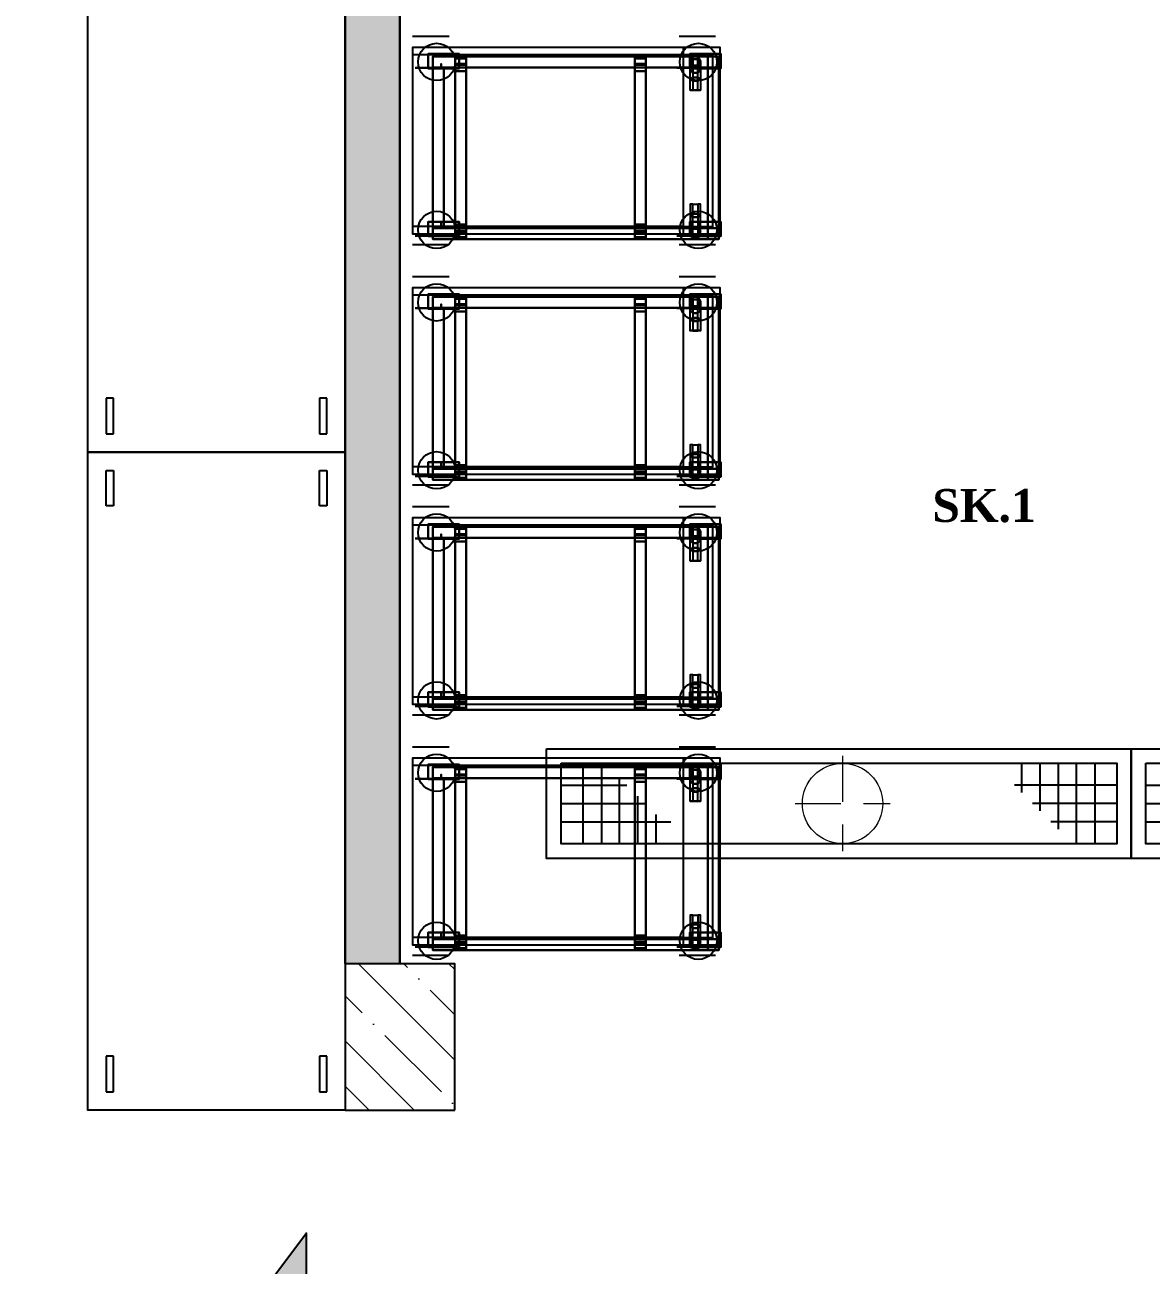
# Model space of a CAD drawing. Header units: millimetres. Extents: x 322668 to 332469, y 13187 to 20117.
# Drawn here: x 328759.9 to 329068.1, y 16097.1 to 16436.3 of the extents above; entities that cross this region are included whole.
import ezdxf
from ezdxf.enums import TextEntityAlignment as Align

# ---------------------------------------------------------------- set-up
doc = ezdxf.new("R2010")
doc.units = ezdxf.units.MM
doc.header["$LTSCALE"] = 50
doc.header["$MEASUREMENT"] = 0
doc.header["$PDMODE"] = 3
doc.header["$PDSIZE"] = -0.5
doc.linetypes.add('DASHED2', pattern=[0.375, 0.25, -0.125])
doc.linetypes.add('HIDDEN', pattern=[0.375, 0.25, -0.125])
doc.layers.get('0').update_dxf_attribs({"linetype": 'CONTINUOUS'})
doc.layers.get('DEFPOINTS').update_dxf_attribs({"linetype": 'CONTINUOUS'})
for name, color, linetype, lineweight in [('GRC-Ekipman', 4, 'CONTINUOUS', 25), ('Tarama', 252, 'CONTINUOUS', 20), ('yerizg-a', 7, 'CONTINUOUS', 15), ('yerizg-b', 7, 'CONTINUOUS', 9)]:
    doc.layers.add(name, color=color, linetype=linetype, lineweight=lineweight)
for name, color, linetype in [('Mevcut ve İlave Duvar', 7, 'CONTINUOUS'), ('MIM_BA', 3, 'CONTINUOUS'), ('MIM_DOSEME', 7, 'CONTINUOUS'), ('MIM_OLCU-DIS', 1, 'CONTINUOUS'), ('sıhhi tesisat', 162, 'CONTINUOUS'), ('Yarım Duvar', 3, 'CONTINUOUS')]:
    doc.layers.add(name, color=color, linetype=linetype)
doc.styles.add('OLCU', font='TSIMPLEX.SHX', dxfattribs={"width": 0.7})
doc.styles.add('REF', font='calibri.ttf', dxfattribs={"height": 10})
doc.styles.add('ROMANS', font='romans.shx')
doc.dimstyles.new('200-OLCU-DIŞ', dxfattribs={"dimtxt": 30, "dimasz": 10, "dimexe": 0, "dimexo": 0, "dimgap": 10, "dimtad": 1, "dimdec": 1, "dimdsep": 46, "dimtxsty": 'OLCU', "dimblk1": 'DOT', "dimblk2": 'DOT', "dimsah": 1, "dimcen": 0, "dimclrd": 7, "dimclre": 7, "dimclrt": 4, "dimadec": 0, "dimazin": 0, "dimtfac": 1, "dimtdec": 1, "dimtix": 1, "dimtmove": 2, "dimatfit": 3, "dimldrblk": 'DOT', "dimfxl": 0, "dimtolj": 1, "dimarcsym": 0})

# ---------------------------------------------------------------- blocks, each defined once
blk = doc.blocks.new('_DOT')
at = {"color": 0, "linetype": 'ByBlock'}
blk.add_line((-0.5, 0), (-1, 0), dxfattribs=at)
at = {"color": 0, "linetype": 'ByBlock', "const_width": 0.5}
blk.add_lwpolyline([(-0.25, 0, 1), (0.25, 0, 1)], format="xyb", close=True, dxfattribs=at)
blk = doc.blocks.new('*D159')
at = {"layer": 'DEFPOINTS', "color": 0}
for p in [(329577.75, 18407.96, -57.5), (327588.54, 14893), (330092.59, 14893)]:
    blk.add_point(p, dxfattribs=at)
at = {"layer": 'MIM_OLCU-DIS', "color": 7, "lineweight": -2}
for p, q in [((330052.83, 18407.96), (330092.59, 18407.96)), ((330092.59, 18397.96), (330092.59, 14903)), ((330052.59, 14893), (330092.59, 14893))]:
    blk.add_line(p, q, dxfattribs=at)
at = {"layer": 'MIM_OLCU-DIS', "color": 7, "lineweight": -2, "xscale": 10, "yscale": 10, "zscale": 10}
for p, rotation in [((330092.59, 18407.96), 90), ((330092.59, 14893), 270)]:
    blk.add_blockref('_DOT', p, dxfattribs=dict(at, rotation=rotation))
at = {"layer": 'MIM_OLCU-DIS', "color": 4, "insert": (330067.59, 16650.48), "char_height": 30, "attachment_point": 5, "rotation": 90, "style": 'OLCU'}
blk.add_mtext('\\A1;3515', dxfattribs=at)
blk = doc.blocks.new('HarekeliT.180-70')
blk.add_lwpolyline([(0, 0), (179.95, 0), (179.95, -70.39), (0, -70.39)], close=True)
at = {"color": 253, "linetype": 'HIDDEN'}
for points in [[(5, -5), (14.72, -5), (14.72, -7.01), (5, -7.01)], [(174.95, -5), (165.23, -5), (165.23, -7.01), (174.95, -7.01)], [(5, -63.38), (14.72, -63.38), (14.72, -65.39), (5, -65.39)], [(174.95, -63.38), (165.23, -63.38), (165.23, -65.39), (174.95, -65.39)]]:
    blk.add_lwpolyline(points, close=True, dxfattribs=at)
blk = doc.blocks.new('ratıonal banket a.60tabak 20gn1-1')
at = {"color": 251}
for p, q in [((-82.89, 54), (-72.89, 54)), ((-74.1, 51), (-74.1, 0)), ((-10, 54), (0, 54)), ((-82.89, -3), (-72.89, -3)), ((-10, -3), (0, -3))]:
    blk.add_line(p, q, dxfattribs=at)
for p, q in [((-74.1, 49), (0, 49)), ((-74.1, 2), (0, 2))]:
    blk.add_line(p, q)
blk.add_lwpolyline([(-84.1, 51), (-84.1, 0), (0, 0), (0, 51)], close=True)
for points, elevation in [([(-78.06, 52.17), (-76.62, 52.17), (-75.89, 50.92), (-76.62, 49.67), (-78.06, 49.67), (-78.78, 50.92)], 37.5), ([(-63.78, 52.49), (-60.78, 52.49), (-60.78, 50.49), (-63.78, 50.49)], 166), ([(-14.68, 52.49), (-11.68, 52.49), (-11.68, 50.49), (-14.68, 50.49)], 166), ([(-78.06, 4.99), (-76.62, 4.99), (-75.89, 3.74), (-76.62, 2.49), (-78.06, 2.49), (-78.78, 3.74)], 37.5)]:
    blk.add_lwpolyline(points, close=True, dxfattribs=dict(at, elevation=elevation))
blk.add_lwpolyline([(-74.1, 49), (-82.1, 49), (-82.1, 2), (-74.1, 2)])
at = {"color": 251, "extrusion": (-1, 6.58145e-08, 0), "elevation": 7.78}
for points in [[(-47.99, 50.5), (-49.49, 50.5), (-49.49, 47.5), (-47.99, 47.5)], [(-47.99, 60.5), (-49.49, 60.5), (-49.49, 57.5), (-47.99, 57.5)], [(-47.99, 70.5), (-49.49, 70.5), (-49.49, 67.5), (-47.99, 67.5)], [(-47.99, 80.5), (-49.49, 80.5), (-49.49, 77.5), (-47.99, 77.5)], [(-47.99, 90.5), (-49.49, 90.5), (-49.49, 87.5), (-47.99, 87.5)], [(-47.99, 100.5), (-49.49, 100.5), (-49.49, 97.5), (-47.99, 97.5)], [(-47.99, 110.5), (-49.49, 110.5), (-49.49, 107.5), (-47.99, 107.5)], [(-47.99, 120.5), (-49.49, 120.5), (-49.49, 117.5), (-47.99, 117.5)], [(-47.99, 130.5), (-49.49, 130.5), (-49.49, 127.5), (-47.99, 127.5)], [(-47.99, 140.5), (-49.49, 140.5), (-49.49, 137.5), (-47.99, 137.5)], [(-47.99, 150.5), (-49.49, 150.5), (-49.49, 147.5), (-47.99, 147.5)], [(-47.99, 160.5), (-49.49, 160.5), (-49.49, 157.5), (-47.99, 157.5)], [(-5.99, 50.5), (-4.49, 50.5), (-4.49, 47.5), (-5.99, 47.5)], [(-5.99, 60.5), (-4.49, 60.5), (-4.49, 57.5), (-5.99, 57.5)], [(-5.99, 70.5), (-4.49, 70.5), (-4.49, 67.5), (-5.99, 67.5)], [(-5.99, 80.5), (-4.49, 80.5), (-4.49, 77.5), (-5.99, 77.5)], [(-5.99, 90.5), (-4.49, 90.5), (-4.49, 87.5), (-5.99, 87.5)], [(-5.99, 100.5), (-4.49, 100.5), (-4.49, 97.5), (-5.99, 97.5)], [(-5.99, 110.5), (-4.49, 110.5), (-4.49, 107.5), (-5.99, 107.5)], [(-5.99, 120.5), (-4.49, 120.5), (-4.49, 117.5), (-5.99, 117.5)], [(-5.99, 130.5), (-4.49, 130.5), (-4.49, 127.5), (-5.99, 127.5)], [(-5.99, 140.5), (-4.49, 140.5), (-4.49, 137.5), (-5.99, 137.5)], [(-5.99, 150.5), (-4.49, 150.5), (-4.49, 147.5), (-5.99, 147.5)], [(-5.99, 160.5), (-4.49, 160.5), (-4.49, 157.5), (-5.99, 157.5)]]:
    blk.add_lwpolyline(points, dxfattribs=at)
at = {"color": 251, "extrusion": (6.58145e-08, 1, 0), "elevation": 11.72}
blk.add_lwpolyline([(78.06, 104.25), (78.78, 105.5), (78.06, 106.75), (76.62, 106.75), (75.89, 105.5), (76.62, 104.25)], close=True, dxfattribs=at)
at = {"color": 251}
for centre in [(-78.17, 49.92, 12.37), (-6.57, 49.92, 12.37), (-78.17, 3.99, 12.37), (-6.57, 3.99, 12.37)]:
    blk.add_circle(centre, 5.1, dxfattribs=at)
at = {"color": 251, "extrusion": (-6.58145e-08, -1, 0)}
for centre in [(-77.9, 6.04, -51.55), (-6.3, 6.04, -51.55), (-77.9, 6.04, -5.62), (-6.3, 6.04, -5.62)]:
    blk.add_circle(centre, 5.63, dxfattribs=at)
at = {"color": 251}
for points in [[(-78.06, 51.47, 101.04), (-78.06, 52.17, 97.5), (-78.78, 50.92, 97.5), (-78.78, 50.31, 100.56)], [(-78.06, 49.46, 104.04), (-78.06, 51.47, 101.04), (-78.78, 50.31, 100.56), (-78.78, 48.58, 103.16)], [(-78.78, 50.92, 97.5), (-78.78, 50.31, 100.56), (-78.06, 49.16, 100.08), (-78.06, 49.67, 97.5)], [(-76.62, 52.17, 97.5), (-76.62, 51.47, 101.04), (-78.06, 51.47, 101.04), (-78.06, 52.17, 97.5)], [(-76.62, 51.47, 101.04), (-76.62, 49.46, 104.04), (-78.06, 49.46, 104.04), (-78.06, 51.47, 101.04)], [(-75.89, 50.31, 100.56), (-75.89, 50.92, 97.5), (-76.62, 52.17, 97.5), (-76.62, 51.47, 101.04)], [(-75.89, 48.58, 103.16), (-75.89, 50.31, 100.56), (-76.62, 51.47, 101.04), (-76.62, 49.46, 104.04)], [(-76.62, 49.67, 97.5), (-76.62, 49.16, 100.08), (-75.89, 50.31, 100.56), (-75.89, 50.92, 97.5)], [(-63.78, 50.49, 166), (-63.78, 50.22, 167), (-63.78, 51.95, 168), (-63.78, 52.49, 166)], [(-63.78, 51.95, 168), (-63.78, 52.49, 166), (-60.78, 52.49, 166), (-60.78, 51.95, 168)], [(-63.78, 50.49, 169.46), (-63.78, 51.95, 168), (-60.78, 51.95, 168), (-60.78, 50.49, 169.46)], [(-63.78, 50.22, 167), (-63.78, 49.49, 167.73), (-63.78, 50.49, 169.46), (-63.78, 51.95, 168)], [(-60.78, 52.49, 166), (-60.78, 51.95, 168), (-60.78, 50.22, 167), (-60.78, 50.49, 166)], [(-60.78, 51.95, 168), (-60.78, 50.49, 169.46), (-60.78, 49.49, 167.73), (-60.78, 50.22, 167)], [(-14.68, 50.49, 166), (-14.68, 50.22, 167), (-14.68, 51.95, 168), (-14.68, 52.49, 166)], [(-14.68, 51.95, 168), (-14.68, 52.49, 166), (-11.68, 52.49, 166), (-11.68, 51.95, 168)], [(-14.68, 50.22, 167), (-14.68, 49.49, 167.73), (-14.68, 50.49, 169.46), (-14.68, 51.95, 168)], [(-14.68, 50.49, 169.46), (-14.68, 51.95, 168), (-11.68, 51.95, 168), (-11.68, 50.49, 169.46)], [(-11.68, 52.49, 166), (-11.68, 51.95, 168), (-11.68, 50.22, 167), (-11.68, 50.49, 166)], [(-11.68, 51.95, 168), (-11.68, 50.49, 169.46), (-11.68, 49.49, 167.73), (-11.68, 50.22, 167)], [(-78.78, 50.31, 100.56), (-78.78, 48.58, 103.16), (-78.06, 47.69, 102.27), (-78.06, 49.16, 100.08)], [(-78.06, 46.46, 106.05), (-78.06, 49.46, 104.04), (-78.78, 48.58, 103.16), (-78.78, 45.98, 104.89)], [(-78.78, 48.58, 103.16), (-78.78, 45.98, 104.89), (-78.06, 45.5, 103.74), (-78.06, 47.69, 102.27)], [(-78.06, 49.16, 100.08), (-78.06, 49.67, 97.5), (-76.62, 49.67, 97.5), (-76.62, 49.16, 100.08)], [(-76.62, 49.46, 104.04), (-76.62, 46.46, 106.05), (-78.06, 46.46, 106.05), (-78.06, 49.46, 104.04)], [(-78.06, 47.69, 102.27), (-78.06, 49.16, 100.08), (-76.62, 49.16, 100.08), (-76.62, 47.69, 102.27)], [(-78.06, 45.5, 103.74), (-78.06, 47.69, 102.27), (-76.62, 47.69, 102.27), (-76.62, 45.5, 103.74)], [(-76.62, 49.16, 100.08), (-76.62, 47.69, 102.27), (-75.89, 48.58, 103.16), (-75.89, 50.31, 100.56)], [(-75.89, 45.98, 104.89), (-75.89, 48.58, 103.16), (-76.62, 49.46, 104.04), (-76.62, 46.46, 106.05)], [(-76.62, 47.69, 102.27), (-76.62, 45.5, 103.74), (-75.89, 45.98, 104.89), (-75.89, 48.58, 103.16)], [(-60.78, 50.22, 167), (-60.78, 50.49, 166), (-63.78, 50.49, 166), (-63.78, 50.22, 167)], [(-63.78, 48.49, 170), (-63.78, 50.49, 169.46), (-60.78, 50.49, 169.46), (-60.78, 48.49, 170)], [(-63.78, 49.49, 167.73), (-63.78, 48.49, 168), (-63.78, 48.49, 170), (-63.78, 50.49, 169.46)], [(-60.78, 49.49, 167.73), (-60.78, 50.22, 167), (-63.78, 50.22, 167), (-63.78, 49.49, 167.73)], [(-60.78, 48.49, 168), (-60.78, 49.49, 167.73), (-63.78, 49.49, 167.73), (-63.78, 48.49, 168)], [(-60.78, 50.49, 169.46), (-60.78, 48.49, 170), (-60.78, 48.49, 168), (-60.78, 49.49, 167.73)], [(-11.68, 50.22, 167), (-11.68, 50.49, 166), (-14.68, 50.49, 166), (-14.68, 50.22, 167)], [(-14.68, 49.49, 167.73), (-14.68, 48.49, 168), (-14.68, 48.49, 170), (-14.68, 50.49, 169.46)], [(-14.68, 48.49, 170), (-14.68, 50.49, 169.46), (-11.68, 50.49, 169.46), (-11.68, 48.49, 170)], [(-11.68, 49.49, 167.73), (-11.68, 50.22, 167), (-14.68, 50.22, 167), (-14.68, 49.49, 167.73)], [(-11.68, 48.49, 168), (-11.68, 49.49, 167.73), (-14.68, 49.49, 167.73), (-14.68, 48.49, 168)], [(-11.68, 50.49, 169.46), (-11.68, 48.49, 170), (-11.68, 48.49, 168), (-11.68, 49.49, 167.73)], [(-78.06, 42.92, 106.75), (-78.06, 46.46, 106.05), (-78.78, 45.98, 104.89), (-78.78, 42.92, 105.5)], [(-78.78, 45.98, 104.89), (-78.78, 42.92, 105.5), (-78.06, 42.92, 104.25), (-78.06, 45.5, 103.74)], [(-76.62, 46.46, 106.05), (-76.62, 42.92, 106.75), (-78.06, 42.92, 106.75), (-78.06, 46.46, 106.05)], [(-78.06, 42.92, 104.25), (-78.06, 45.5, 103.74), (-76.62, 45.5, 103.74), (-76.62, 42.92, 104.25)], [(-75.89, 42.92, 105.5), (-75.89, 45.98, 104.89), (-76.62, 46.46, 106.05), (-76.62, 42.92, 106.75)], [(-76.62, 45.5, 103.74), (-76.62, 42.92, 104.25), (-75.89, 42.92, 105.5), (-75.89, 45.98, 104.89)], [(-78.78, 8.68, 104.89), (-78.78, 11.74, 105.5), (-78.06, 11.74, 104.25), (-78.06, 9.16, 103.74)], [(-78.06, 11.74, 106.75), (-78.06, 8.2, 106.05), (-78.78, 8.68, 104.89), (-78.78, 11.74, 105.5)], [(-78.06, 11.74, 104.25), (-78.06, 9.16, 103.74), (-76.62, 9.16, 103.74), (-76.62, 11.74, 104.25)], [(-76.62, 8.2, 106.05), (-76.62, 11.74, 106.75), (-78.06, 11.74, 106.75), (-78.06, 8.2, 106.05)], [(-75.89, 11.74, 105.5), (-75.89, 8.68, 104.89), (-76.62, 8.2, 106.05), (-76.62, 11.74, 106.75)], [(-76.62, 9.16, 103.74), (-76.62, 11.74, 104.25), (-75.89, 11.74, 105.5), (-75.89, 8.68, 104.89)], [(-78.78, 6.08, 103.16), (-78.78, 8.68, 104.89), (-78.06, 9.16, 103.74), (-78.06, 6.97, 102.27)], [(-78.06, 8.2, 106.05), (-78.06, 5.2, 104.04), (-78.78, 6.08, 103.16), (-78.78, 8.68, 104.89)], [(-78.78, 4.35, 100.56), (-78.78, 6.08, 103.16), (-78.06, 6.97, 102.27), (-78.06, 5.5, 100.08)], [(-78.06, 9.16, 103.74), (-78.06, 6.97, 102.27), (-76.62, 6.97, 102.27), (-76.62, 9.16, 103.74)], [(-76.62, 5.2, 104.04), (-76.62, 8.2, 106.05), (-78.06, 8.2, 106.05), (-78.06, 5.2, 104.04)], [(-78.06, 6.97, 102.27), (-78.06, 5.5, 100.08), (-76.62, 5.5, 100.08), (-76.62, 6.97, 102.27)], [(-76.62, 6.97, 102.27), (-76.62, 9.16, 103.74), (-75.89, 8.68, 104.89), (-75.89, 6.08, 103.16)], [(-75.89, 8.68, 104.89), (-75.89, 6.08, 103.16), (-76.62, 5.2, 104.04), (-76.62, 8.2, 106.05)], [(-76.62, 5.5, 100.08), (-76.62, 6.97, 102.27), (-75.89, 6.08, 103.16), (-75.89, 4.35, 100.56)], [(-78.06, 5.2, 104.04), (-78.06, 3.19, 101.04), (-78.78, 4.35, 100.56), (-78.78, 6.08, 103.16)], [(-78.78, 3.74, 97.5), (-78.78, 4.35, 100.56), (-78.06, 5.5, 100.08), (-78.06, 4.99, 97.5)], [(-78.06, 3.19, 101.04), (-78.06, 2.49, 97.5), (-78.78, 3.74, 97.5), (-78.78, 4.35, 100.56)], [(-78.06, 5.5, 100.08), (-78.06, 4.99, 97.5), (-76.62, 4.99, 97.5), (-76.62, 5.5, 100.08)], [(-76.62, 3.19, 101.04), (-76.62, 5.2, 104.04), (-78.06, 5.2, 104.04), (-78.06, 3.19, 101.04)], [(-75.89, 6.08, 103.16), (-75.89, 4.35, 100.56), (-76.62, 3.19, 101.04), (-76.62, 5.2, 104.04)], [(-76.62, 4.99, 97.5), (-76.62, 5.5, 100.08), (-75.89, 4.35, 100.56), (-75.89, 3.74, 97.5)], [(-75.89, 4.35, 100.56), (-75.89, 3.74, 97.5), (-76.62, 2.49, 97.5), (-76.62, 3.19, 101.04)], [(-60.78, 6.49, 170), (-60.78, 4.49, 169.46), (-63.78, 4.49, 169.46), (-63.78, 6.49, 170)], [(-63.78, 4.49, 169.46), (-63.78, 6.49, 170), (-63.78, 6.49, 168), (-63.78, 5.49, 167.73)], [(-63.78, 6.49, 168), (-63.78, 5.49, 167.73), (-60.78, 5.49, 167.73), (-60.78, 6.49, 168)], [(-63.78, 5.49, 167.73), (-63.78, 4.76, 167), (-60.78, 4.76, 167), (-60.78, 5.49, 167.73)], [(-63.78, 3.02, 168), (-63.78, 4.49, 169.46), (-63.78, 5.49, 167.73), (-63.78, 4.76, 167)], [(-63.78, 2.49, 166), (-63.78, 3.02, 168), (-63.78, 4.76, 167), (-63.78, 4.49, 166)], [(-63.78, 4.76, 167), (-63.78, 4.49, 166), (-60.78, 4.49, 166), (-60.78, 4.76, 167)], [(-60.78, 4.49, 169.46), (-60.78, 3.02, 168), (-63.78, 3.02, 168), (-63.78, 4.49, 169.46)], [(-60.78, 5.49, 167.73), (-60.78, 6.49, 168), (-60.78, 6.49, 170), (-60.78, 4.49, 169.46)], [(-60.78, 4.76, 167), (-60.78, 5.49, 167.73), (-60.78, 4.49, 169.46), (-60.78, 3.02, 168)], [(-60.78, 4.49, 166), (-60.78, 4.76, 167), (-60.78, 3.02, 168), (-60.78, 2.49, 166)], [(-14.68, 4.49, 169.46), (-14.68, 6.49, 170), (-14.68, 6.49, 168), (-14.68, 5.49, 167.73)], [(-11.68, 6.49, 170), (-11.68, 4.49, 169.46), (-14.68, 4.49, 169.46), (-14.68, 6.49, 170)], [(-14.68, 6.49, 168), (-14.68, 5.49, 167.73), (-11.68, 5.49, 167.73), (-11.68, 6.49, 168)], [(-14.68, 5.49, 167.73), (-14.68, 4.76, 167), (-11.68, 4.76, 167), (-11.68, 5.49, 167.73)], [(-14.68, 2.49, 166), (-14.68, 3.02, 168), (-14.68, 4.76, 167), (-14.68, 4.49, 166)], [(-11.68, 4.49, 169.46), (-11.68, 3.02, 168), (-14.68, 3.02, 168), (-14.68, 4.49, 169.46)], [(-11.68, 5.49, 167.73), (-11.68, 6.49, 168), (-11.68, 6.49, 170), (-11.68, 4.49, 169.46)], [(-11.68, 4.76, 167), (-11.68, 5.49, 167.73), (-11.68, 4.49, 169.46), (-11.68, 3.02, 168)], [(-11.68, 4.49, 166), (-11.68, 4.76, 167), (-11.68, 3.02, 168), (-11.68, 2.49, 166)], [(-76.62, 2.49, 97.5), (-76.62, 3.19, 101.04), (-78.06, 3.19, 101.04), (-78.06, 2.49, 97.5)], [(-11.68, 3.02, 168), (-11.68, 2.49, 166), (-14.68, 2.49, 166), (-14.68, 3.02, 168)]]:
    blk.add_3dface(points, dxfattribs=at)
for points in [[(-80.78, 49.49, 16.5), (-8.53, 49.49, 16.5), (-8.53, 5.49, 16.5), (-80.78, 5.49, 16.5)], [(-14.68, 3.02, 168), (-14.68, 4.49, 169.46), (-14.68, 5.49, 167.73), (-14.68, 4.76, 167)], [(-14.68, 4.76, 167), (-14.68, 4.49, 166), (-11.68, 4.49, 166), (-11.68, 4.76, 167)], [(-60.78, 3.02, 168), (-60.78, 2.49, 166), (-63.78, 2.49, 166), (-63.78, 3.02, 168)]]:
    blk.add_3dface(points)
mesh = blk.add_polymesh((6, 3), dxfattribs=at)
for k, corner in enumerate([(-75.82, 51.68, 4.3), (-75.82, 51.68, 4.3), (-75.82, 51.68, 4.3), (-84.32, 51.68, 12.3), (-75.82, 51.68, 12.3), (-75.82, 51.68, 12.3), (-84.32, 47.68, 12.3), (-75.82, 47.68, 12.3), (-75.82, 51.68, 12.3), (-75.82, 47.68, 4.3), (-75.82, 47.68, 4.3), (-75.82, 51.68, 4.3), (-75.82, 47.68, 4.3), (-75.82, 47.68, 4.3), (-75.82, 51.68, 4.3), (-84.32, 47.68, 12.3), (-84.32, 47.68, 12.3), (-84.32, 51.68, 12.3)]):
    mesh.set_mesh_vertex(divmod(k, 3), corner)
mesh = blk.add_polymesh((6, 3), dxfattribs=at)
for k, corner in enumerate([(-83.78, 49.49, 34.5), (-83.78, 49.49, 19.5), (-83.78, 49.49, 19.5), (-83.78, 52.49, 34.5), (-83.78, 52.49, 19.5), (-83.78, 52.49, 19.5), (-80.78, 52.49, 34.5), (-80.78, 52.49, 19.5), (-83.78, 52.49, 19.5), (-80.78, 49.49, 34.5), (-80.78, 49.49, 19.5), (-83.78, 49.49, 19.5), (-80.78, 49.49, 34.5), (-80.78, 49.49, 34.5), (-83.78, 49.49, 34.5), (-80.78, 52.49, 34.5), (-80.78, 52.49, 34.5), (-83.78, 52.49, 34.5)]):
    mesh.set_mesh_vertex(divmod(k, 3), corner)
mesh = blk.add_polymesh((6, 3))
for k, corner in enumerate([(-83.78, 49.49, 37.5), (-83.78, 49.49, 34.5), (-83.78, 49.49, 34.5), (-83.78, 52.49, 37.5), (-83.78, 52.49, 34.5), (-83.78, 52.49, 34.5), (-5.53, 52.49, 37.5), (-5.53, 52.49, 34.5), (-83.78, 52.49, 34.5), (-5.53, 49.49, 37.5), (-5.53, 49.49, 34.5), (-83.78, 49.49, 34.5), (-5.53, 49.49, 37.5), (-5.53, 49.49, 37.5), (-83.78, 49.49, 37.5), (-5.53, 52.49, 37.5), (-5.53, 52.49, 37.5), (-83.78, 52.49, 37.5)]):
    mesh.set_mesh_vertex(divmod(k, 3), corner)
mesh = blk.add_polymesh((6, 3))
for k, corner in enumerate([(-83.78, 49.49, 19.5), (-83.78, 49.49, 16.5), (-83.78, 49.49, 16.5), (-83.78, 52.49, 19.5), (-83.78, 52.49, 16.5), (-83.78, 52.49, 16.5), (-5.53, 52.49, 19.5), (-5.53, 52.49, 16.5), (-83.78, 52.49, 16.5), (-5.53, 49.49, 19.5), (-5.53, 49.49, 16.5), (-83.78, 49.49, 16.5), (-5.53, 49.49, 19.5), (-5.53, 49.49, 19.5), (-83.78, 49.49, 19.5), (-5.53, 52.49, 19.5), (-5.53, 52.49, 19.5), (-83.78, 52.49, 19.5)]):
    mesh.set_mesh_vertex(divmod(k, 3), corner)
mesh = blk.add_polymesh((6, 3), dxfattribs=at)
for k, corner in enumerate([(-63.78, 50.49, 166), (-63.78, 50.49, 37.5), (-63.78, 50.49, 37.5), (-63.78, 52.49, 166), (-63.78, 52.49, 37.5), (-63.78, 52.49, 37.5), (-60.78, 52.49, 166), (-60.78, 52.49, 37.5), (-63.78, 52.49, 37.5), (-60.78, 50.49, 166), (-60.78, 50.49, 37.5), (-63.78, 50.49, 37.5), (-60.78, 50.49, 166), (-60.78, 50.49, 166), (-63.78, 50.49, 166), (-60.78, 52.49, 166), (-60.78, 52.49, 166), (-63.78, 52.49, 166)]):
    mesh.set_mesh_vertex(divmod(k, 3), corner)
mesh = blk.add_polymesh((6, 3), dxfattribs=at)
for k, corner in enumerate([(-14.68, 50.49, 166), (-14.68, 50.49, 37.5), (-14.68, 50.49, 37.5), (-14.68, 52.49, 166), (-14.68, 52.49, 37.5), (-14.68, 52.49, 37.5), (-11.68, 52.49, 166), (-11.68, 52.49, 37.5), (-14.68, 52.49, 37.5), (-11.68, 50.49, 166), (-11.68, 50.49, 37.5), (-14.68, 50.49, 37.5), (-11.68, 50.49, 166), (-11.68, 50.49, 166), (-14.68, 50.49, 166), (-11.68, 52.49, 166), (-11.68, 52.49, 166), (-14.68, 52.49, 166)]):
    mesh.set_mesh_vertex(divmod(k, 3), corner)
mesh = blk.add_polymesh((6, 3), dxfattribs=at)
for k, corner in enumerate([(-4.21, 51.68, 4.3), (-4.21, 51.68, 4.3), (-4.21, 51.68, 4.3), (-12.71, 51.68, 12.3), (-4.21, 51.68, 12.3), (-4.21, 51.68, 12.3), (-12.71, 47.68, 12.3), (-4.21, 47.68, 12.3), (-4.21, 51.68, 12.3), (-4.21, 47.68, 4.3), (-4.21, 47.68, 4.3), (-4.21, 51.68, 4.3), (-4.21, 47.68, 4.3), (-4.21, 47.68, 4.3), (-4.21, 51.68, 4.3), (-12.71, 47.68, 12.3), (-12.71, 47.68, 12.3), (-12.71, 51.68, 12.3)]):
    mesh.set_mesh_vertex(divmod(k, 3), corner)
mesh = blk.add_polymesh((6, 3))
for k, corner in enumerate([(-83.78, 5.49, 19.5), (-83.78, 5.49, 16.5), (-83.78, 5.49, 16.5), (-83.78, 49.49, 19.5), (-83.78, 49.49, 16.5), (-83.78, 49.49, 16.5), (-80.78, 49.49, 19.5), (-80.78, 49.49, 16.5), (-83.78, 49.49, 16.5), (-80.78, 5.49, 19.5), (-80.78, 5.49, 16.5), (-83.78, 5.49, 16.5), (-80.78, 5.49, 19.5), (-80.78, 5.49, 19.5), (-83.78, 5.49, 19.5), (-80.78, 49.49, 19.5), (-80.78, 49.49, 19.5), (-83.78, 49.49, 19.5)]):
    mesh.set_mesh_vertex(divmod(k, 3), corner)
mesh = blk.add_polymesh((6, 3), dxfattribs=at)
for k, corner in enumerate([(-63.78, 6.49, 170), (-63.78, 6.49, 168), (-63.78, 6.49, 168), (-63.78, 48.49, 170), (-63.78, 48.49, 168), (-63.78, 48.49, 168), (-60.78, 48.49, 170), (-60.78, 48.49, 168), (-63.78, 48.49, 168), (-60.78, 6.49, 170), (-60.78, 6.49, 168), (-63.78, 6.49, 168), (-60.78, 6.49, 170), (-60.78, 6.49, 170), (-63.78, 6.49, 170), (-60.78, 48.49, 170), (-60.78, 48.49, 170), (-63.78, 48.49, 170)]):
    mesh.set_mesh_vertex(divmod(k, 3), corner)
mesh = blk.add_polymesh((6, 3), dxfattribs=at)
for k, corner in enumerate([(-14.68, 6.49, 170), (-14.68, 6.49, 168), (-14.68, 6.49, 168), (-14.68, 48.49, 170), (-14.68, 48.49, 168), (-14.68, 48.49, 168), (-11.68, 48.49, 170), (-11.68, 48.49, 168), (-14.68, 48.49, 168), (-11.68, 6.49, 170), (-11.68, 6.49, 168), (-14.68, 6.49, 168), (-11.68, 6.49, 170), (-11.68, 6.49, 170), (-14.68, 6.49, 170), (-11.68, 48.49, 170), (-11.68, 48.49, 170), (-14.68, 48.49, 170)]):
    mesh.set_mesh_vertex(divmod(k, 3), corner)
mesh = blk.add_polymesh((6, 3))
for k, corner in enumerate([(-8.53, 5.49, 19.5), (-8.53, 5.49, 16.5), (-8.53, 5.49, 16.5), (-8.53, 49.49, 19.5), (-8.53, 49.49, 16.5), (-8.53, 49.49, 16.5), (-5.53, 49.49, 19.5), (-5.53, 49.49, 16.5), (-8.53, 49.49, 16.5), (-5.53, 5.49, 19.5), (-5.53, 5.49, 16.5), (-8.53, 5.49, 16.5), (-5.53, 5.49, 19.5), (-5.53, 5.49, 19.5), (-8.53, 5.49, 19.5), (-5.53, 49.49, 19.5), (-5.53, 49.49, 19.5), (-8.53, 49.49, 19.5)]):
    mesh.set_mesh_vertex(divmod(k, 3), corner)
mesh = blk.add_polymesh((6, 3), dxfattribs=at)
for k, corner in enumerate([(-75.82, 5.76, 4.3), (-75.82, 5.76, 4.3), (-75.82, 5.76, 4.3), (-84.32, 5.76, 12.3), (-75.82, 5.76, 12.3), (-75.82, 5.76, 12.3), (-84.32, 1.76, 12.3), (-75.82, 1.76, 12.3), (-75.82, 5.76, 12.3), (-75.82, 1.76, 4.3), (-75.82, 1.76, 4.3), (-75.82, 5.76, 4.3), (-75.82, 1.76, 4.3), (-75.82, 1.76, 4.3), (-75.82, 5.76, 4.3), (-84.32, 1.76, 12.3), (-84.32, 1.76, 12.3), (-84.32, 5.76, 12.3)]):
    mesh.set_mesh_vertex(divmod(k, 3), corner)
mesh = blk.add_polymesh((6, 3), dxfattribs=at)
for k, corner in enumerate([(-83.78, 2.49, 34.5), (-83.78, 2.49, 19.5), (-83.78, 2.49, 19.5), (-83.78, 5.49, 34.5), (-83.78, 5.49, 19.5), (-83.78, 5.49, 19.5), (-80.78, 5.49, 34.5), (-80.78, 5.49, 19.5), (-83.78, 5.49, 19.5), (-80.78, 2.49, 34.5), (-80.78, 2.49, 19.5), (-83.78, 2.49, 19.5), (-80.78, 2.49, 34.5), (-80.78, 2.49, 34.5), (-83.78, 2.49, 34.5), (-80.78, 5.49, 34.5), (-80.78, 5.49, 34.5), (-83.78, 5.49, 34.5)]):
    mesh.set_mesh_vertex(divmod(k, 3), corner)
mesh = blk.add_polymesh((6, 3))
for k, corner in enumerate([(-83.78, 2.49, 37.5), (-83.78, 2.49, 34.5), (-83.78, 2.49, 34.5), (-83.78, 5.49, 37.5), (-83.78, 5.49, 34.5), (-83.78, 5.49, 34.5), (-5.53, 5.49, 37.5), (-5.53, 5.49, 34.5), (-83.78, 5.49, 34.5), (-5.53, 2.49, 37.5), (-5.53, 2.49, 34.5), (-83.78, 2.49, 34.5), (-5.53, 2.49, 37.5), (-5.53, 2.49, 37.5), (-83.78, 2.49, 37.5), (-5.53, 5.49, 37.5), (-5.53, 5.49, 37.5), (-83.78, 5.49, 37.5)]):
    mesh.set_mesh_vertex(divmod(k, 3), corner)
mesh = blk.add_polymesh((6, 3))
for k, corner in enumerate([(-83.78, 2.49, 19.5), (-83.78, 2.49, 16.5), (-83.78, 2.49, 16.5), (-83.78, 5.49, 19.5), (-83.78, 5.49, 16.5), (-83.78, 5.49, 16.5), (-5.53, 5.49, 19.5), (-5.53, 5.49, 16.5), (-83.78, 5.49, 16.5), (-5.53, 2.49, 19.5), (-5.53, 2.49, 16.5), (-83.78, 2.49, 16.5), (-5.53, 2.49, 19.5), (-5.53, 2.49, 19.5), (-83.78, 2.49, 19.5), (-5.53, 5.49, 19.5), (-5.53, 5.49, 19.5), (-83.78, 5.49, 19.5)]):
    mesh.set_mesh_vertex(divmod(k, 3), corner)
mesh = blk.add_polymesh((6, 3), dxfattribs=at)
for k, corner in enumerate([(-63.78, 2.49, 166), (-63.78, 2.49, 37.5), (-63.78, 2.49, 37.5), (-63.78, 4.49, 166), (-63.78, 4.49, 37.5), (-63.78, 4.49, 37.5), (-60.78, 4.49, 166), (-60.78, 4.49, 37.5), (-63.78, 4.49, 37.5), (-60.78, 2.49, 166), (-60.78, 2.49, 37.5), (-63.78, 2.49, 37.5), (-60.78, 2.49, 166), (-60.78, 2.49, 166), (-63.78, 2.49, 166), (-60.78, 4.49, 166), (-60.78, 4.49, 166), (-63.78, 4.49, 166)]):
    mesh.set_mesh_vertex(divmod(k, 3), corner)
mesh = blk.add_polymesh((6, 3), dxfattribs=at)
for k, corner in enumerate([(-14.68, 2.49, 166), (-14.68, 2.49, 37.5), (-14.68, 2.49, 37.5), (-14.68, 4.49, 166), (-14.68, 4.49, 37.5), (-14.68, 4.49, 37.5), (-11.68, 4.49, 166), (-11.68, 4.49, 37.5), (-14.68, 4.49, 37.5), (-11.68, 2.49, 166), (-11.68, 2.49, 37.5), (-14.68, 2.49, 37.5), (-11.68, 2.49, 166), (-11.68, 2.49, 166), (-14.68, 2.49, 166), (-11.68, 4.49, 166), (-11.68, 4.49, 166), (-14.68, 4.49, 166)]):
    mesh.set_mesh_vertex(divmod(k, 3), corner)
mesh = blk.add_polymesh((6, 3), dxfattribs=at)
for k, corner in enumerate([(-4.21, 5.76, 4.3), (-4.21, 5.76, 4.3), (-4.21, 5.76, 4.3), (-12.71, 5.76, 12.3), (-4.21, 5.76, 12.3), (-4.21, 5.76, 12.3), (-12.71, 1.76, 12.3), (-4.21, 1.76, 12.3), (-4.21, 5.76, 12.3), (-4.21, 1.76, 4.3), (-4.21, 1.76, 4.3), (-4.21, 5.76, 4.3), (-4.21, 1.76, 4.3), (-4.21, 1.76, 4.3), (-4.21, 5.76, 4.3), (-12.71, 1.76, 12.3), (-12.71, 1.76, 12.3), (-12.71, 5.76, 12.3)]):
    mesh.set_mesh_vertex(divmod(k, 3), corner)
blk = doc.blocks.new('YÖN OKU')
at = {"linetype": 'Continuous'}
h = blk.add_hatch(color=1, dxfattribs=at)
h.paths.add_polyline_path([(10, -8), (0, -8), (0, -13), (10, -13)])
h.paths.add_polyline_path([(10, 0), (0, 0), (0, -5), (10, -5)])
blk.add_hatch(color=1, dxfattribs=at).paths.add_polyline_path([(10, -16), (0, -16), (0, -31), (-15, -31), (5, -46), (25, -31), (10, -31)])
at = {"color": 1, "linetype": 'Continuous'}
for points in [[(10, 0), (0, 0), (0, -5), (10, -5)], [(10, -8), (0, -8), (0, -13), (10, -13)]]:
    blk.add_lwpolyline(points, close=True, dxfattribs=at)
blk.add_lwpolyline([(10, -16), (0, -16), (0, -31), (-15, -31), (5, -46), (25, -31), (10, -31), (10, -16)], dxfattribs=at)
blk = doc.blocks.new('Y-SIFON')
at = {"layer": 'yerizg-a', "color": 0, "linetype": 'Continuous'}
blk.add_circle((0, 0), 11, dxfattribs=at)
at = {"layer": 'yerizg-b', "color": 0, "linetype": 'DASHED2'}
for points in [[(0, 13), (0, -13)], [(-13, 0), (13, 0)]]:
    blk.add_lwpolyline(points, dxfattribs=at)
blk = doc.blocks.new('160')
at = {"layer": 'sıhhi tesisat'}
for p, q in [((328972.89, 16153.24, -287.04), (328972.89, 16125.24, -287.04)), ((328977.89, 16153.24, -287.04), (328977.89, 16130.24, -287.04)), ((328982.89, 16153.24, -287.04), (328982.89, 16135.24, -287.04)), ((328966.89, 16147.24, -287.04), (328988.89, 16147.24, -287.04)), ((328988.89, 16142.24, -287.04), (328966.89, 16142.24, -287.04)), ((328966.89, 16137.24, -287.04), (328984.89, 16137.24, -287.04)), ((328966.89, 16132.24, -287.04), (328979.89, 16132.24, -287.04)), ((328966.89, 16127.24, -287.04), (328974.89, 16127.24, -287.04)), ((328982.89, 16001.24, -287.04), (328982.89, 16031.24, -287.04)), ((328988.89, 16027.24, -287.04), (328980.89, 16027.24, -287.04)), ((328988.89, 16022.24, -287.04), (328975.89, 16022.24, -287.04)), ((328977.89, 16001.24, -287.04), (328977.89, 16024.24, -287.04)), ((328972.89, 16001.24, -287.04), (328972.89, 16019.24, -287.04)), ((328988.89, 16017.24, -287.04), (328970.89, 16017.24, -287.04)), ((328966.89, 16012.24, -287.04), (328988.89, 16012.24, -287.04)), ((328988.89, 16007.24, -287.04), (328966.89, 16007.24, -287.04))]:
    blk.add_line(p, q, dxfattribs=at)
at = {"layer": 'sıhhi tesisat', "elevation": -287.04}
for points in [[(328962.89, 15997.24), (328962.89, 16157.24), (328992.89, 16157.24), (328992.89, 15997.24)], [(328966.89, 16001.24), (328966.89, 16153.24), (328988.89, 16153.24), (328988.89, 16001.24)]]:
    blk.add_lwpolyline(points, close=True, dxfattribs=at)
at = {"layer": 'sıhhi tesisat', "rotation": 89.99999999999999}
blk.add_blockref('Y-SIFON', (328977.89, 16078.24, -287.04), dxfattribs=at)
at = {"layer": 'sıhhi tesisat', "style": 'ROMANS', "width": 0.8}
blk.add_attdef('YRNO', text='', height=10, rotation=90, dxfattribs=at).set_placement((329002.89, 16140.24, -287.04), align=Align.MIDDLE)

msp = doc.modelspace()

# ---------------------------------------------------------------- hatches: boundary and pattern name
at = {"layer": 'Tarama', "ltscale": 0.5}
h = msp.add_hatch(dxfattribs=at)
h.set_pattern_fill('ANSI35', color=256, scale=70, angle=-90)
h.set_pattern_definition([(315, (-29775.514, 5926.281), (12.3743687, 12.3743687), []), (315, (-29775.514, 5913.907), (12.3743687, 12.3743687), [21.875, -4.375, 0, -4.375])])
h.paths.add_polyline_path([(328862.59, 16179.46), (328847.59, 16179.46), (328847.59, 16177.47), (328862.59, 16177.47)])
h.paths.add_polyline_path([(328877.59, 16179.46), (328862.59, 16179.46), (328862.59, 16177.47), (328877.59, 16177.47)])
h.paths.add_polyline_path([(328847.59, 16139.46), (328862.59, 16139.46), (328862.59, 16177.47), (328847.59, 16177.47)])
h.paths.add_polyline_path([(328862.59, 16139.46), (328877.59, 16139.46), (328877.59, 16177.47), (328862.59, 16177.47)])
at = {"layer": 'Yarım Duvar'}
h = msp.add_hatch(color=256, dxfattribs=at)
h.dxf.hatch_style = 1
h.paths.add_polyline_path([(328862.59, 16699.46), (328847.59, 16699.46), (328847.59, 16179.46), (328862.59, 16179.46)])

# ---------------------------------------------------------------- linework, layer by layer
at = {"layer": 'MIM_BA', "elevation": -272.04}
msp.add_lwpolyline([(328877.59, 16139.46), (328877.59, 16179.46), (328847.59, 16179.46), (328847.59, 16139.46), (328877.59, 16139.46)], dxfattribs=at)
at = {"layer": 'MIM_DOSEME', "color": 3, "elevation": -272.04}
msp.add_lwpolyline([(328847.59, 16179.46), (328847.59, 16699.46)], dxfattribs=at)
at = {"layer": 'Yarım Duvar', "elevation": -272.04}
msp.add_lwpolyline([(328862.59, 16179.46), (328847.59, 16179.46), (328847.59, 16699.46), (328862.59, 16699.46)], close=True, dxfattribs=at)
msp.add_lwpolyline([(328862.59, 16179.46), (328862.59, 16699.46)], dxfattribs=at)

# ---------------------------------------------------------------- block references
at = {"rotation": 270}
msp.add_blockref('YÖN OKU', (328868.05, 16090.84, -287.04), dxfattribs=at)
at = {"layer": 'GRC-Ekipman', "linetype": 'Continuous'}
for name, p, rotation in [('HarekeliT.180-70', (328847.59, 16499.37, -272.04), 270), ('ratıonal banket a.60tabak 20gn1-1', (328866.06, 16430.12), 180), ('ratıonal banket a.60tabak 20gn1-1', (328866.06, 16364.37), 180), ('HarekeliT.180-70', (328847.59, 16319.42, -272.04), 270), ('ratıonal banket a.60tabak 20gn1-1', (328866.06, 16301.45), 180), ('ratıonal banket a.60tabak 20gn1-1', (328866.06, 16235.71), 180)]:
    msp.add_blockref(name, p, dxfattribs=dict(at, rotation=rotation))
at = {"layer": 'Mevcut ve İlave Duvar', "rotation": 270}
for p in [(312905.45, 345201.21, 15), (313065.45, 345201.21, 15)]:
    msp.add_blockref('160', p, dxfattribs=at)

# ---------------------------------------------------------------- texts
at = {"color": 7, "insert": (329036.57, 16309.33, 265), "char_height": 20, "attachment_point": 3, "style": 'REF'}
msp.add_mtext_dynamic_manual_height_columns('{\\fCentury|b1|i0|c162|p18;^I\\H0.45x;\\C1;SK.1}', width=512.9971, gutter_width=50, heights=[0], dxfattribs=at)

# ---------------------------------------------------------------- dimensions: what is measured, and where the dimension line sits
at = {"layer": 'MIM_OLCU-DIS', "color": 22}
dim = msp.add_linear_dim(base=(330092.59, 14893), p1=(329577.75, 18407.96, -57.5), p2=(327588.54, 14893), angle=270, dimstyle='200-OLCU-DIŞ', dxfattribs=at)
dim.commit()
dim.dimension.update_dxf_attribs({"geometry": '*D159', "text_midpoint": (330067.59, 16650.48)})

doc.saveas('drawing.dxf')
